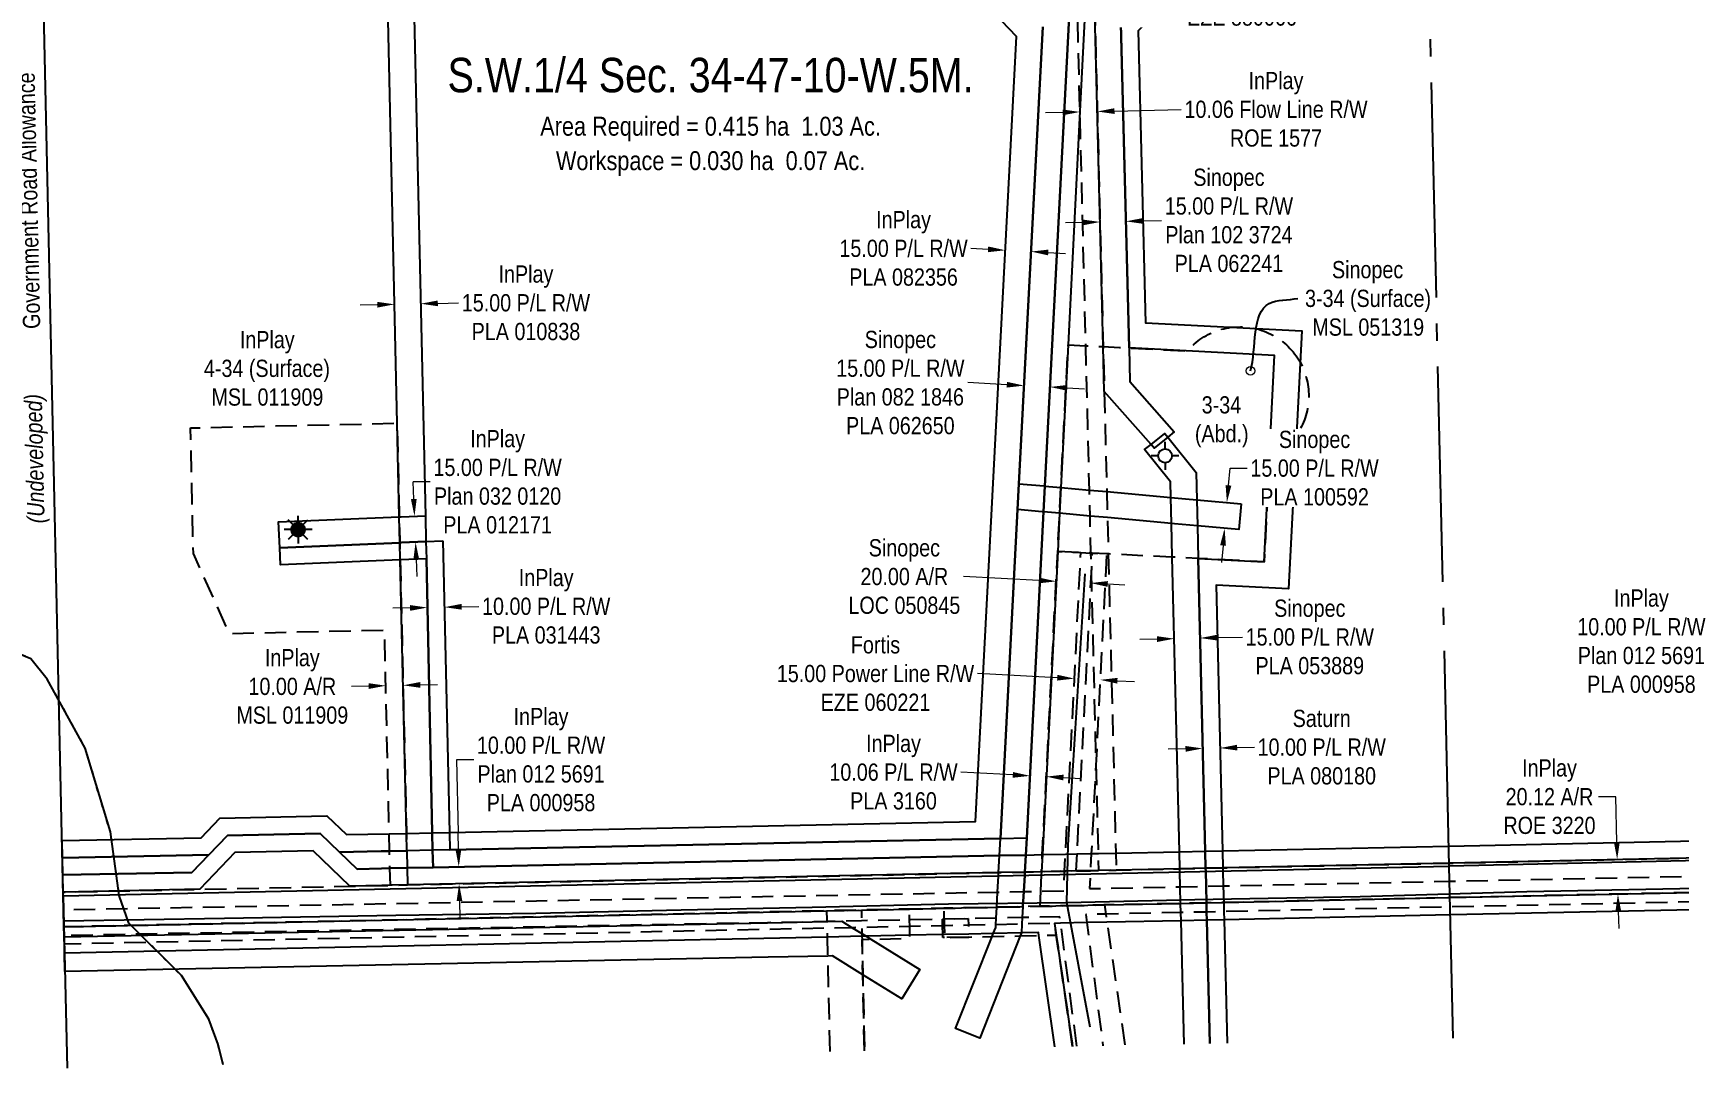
# Model space of a CAD drawing. Extents: x 605914 to 610440, y 5880595 to 5885290.
# Drawn here: x 607729 to 608685, y 5883464 to 5884065 of the extents above; entities that cross this region are included whole.
import ezdxf
from ezdxf.enums import TextEntityAlignment as Align

# ---------------------------------------------------------------- set-up
doc = ezdxf.new("R2010")
doc.units = 0
doc.header["$LTSCALE"] = 5
doc.header["$PDMODE"] = 34
doc.header["$PDSIZE"] = 0.03
for name, pattern in [('foc-ACCESSROAD', [3.75, 2.5, -1.25]), ('foc-FLOWLINE', [3.75, 2.5, -1.25]), ('foc-QUARTERLINE', [33, 25, -3, 2, -3]), ('foc-WHEELTRACKS', [2, 0.4, -1.6])]:
    doc.linetypes.add(name, pattern=pattern)
doc.layers.get('Defpoints').update_dxf_attribs({"color": 9})
for name, color, linetype in [('AS-POWER', 104, 'foc-POWER'), ('C-SYMBOL', 7, 'Continuous'), ('F-AR', 190, 'foc-ACCESSROAD'), ('F-EZE', 190, 'foc-FLOWLINE'), ('F-RW', 190, 'Continuous'), ('F-WS', 190, 'foc-ACCESSROAD'), ('F-WS-S', 8, 'Continuous'), ('L-AREAREQUIRED', 7, 'Continuous'), ('L-AREAWORK', 5, 'Continuous'), ('L-QSEC', 8, 'foc-QUARTERLINE'), ('L-ROAD-T', 7, 'Continuous'), ('L-SEC', 7, 'Continuous'), ('T-CREEK', 160, 'Continuous'), ('T-WATER-P3', 160, 'foc-WHEELTRACKS')]:
    doc.layers.add(name, color=color, linetype=linetype)
for name, color, linetype, lineweight in [('F-AR-T', 190, 'Continuous', 9), ('F-EZE-T', 190, 'Continuous', 9), ('F-FLOWLINE-T', 190, 'Continuous', 9), ('F-RW-T', 190, 'Continuous', 9), ('F-VCE-T', 190, 'Continuous', 9), ('F-WS-T', 190, 'Continuous', 9), ('T-TEXT', 48, 'Continuous', 18)]:
    doc.layers.add(name, color=color, linetype=linetype, lineweight=lineweight)
doc.styles.add('100L', font='ARIALN.TTF', dxfattribs={"height": 11})
doc.styles.add('175L', font='ARIALN.TTF', dxfattribs={"height": 20})
doc.styles.add('80CG', font='ARIALN.TTF', dxfattribs={"height": 10})
doc.styles.add('80L', font='ARIALN.TTF', dxfattribs={"height": 10})
doc.styles.add('80LS', font='ARIALNI.TTF', dxfattribs={"height": 10})
doc.styles.add('foc-LtypeFont', font='ARIALN.TTF', dxfattribs={"height": 7.35})
doc.linetypes.add('foc-POWER', pattern='A,6,-1,["P",foc-LtypeFont,S=0.2,R=0,X=-0.625,Y=-0.75],-1.24,4', length=12.24)
doc.linetypes.add('foc-TOPO-flowdirection-NOLINE', pattern='A,0,[">",foc-LtypeFont,S=0.3,R=0,X=0,Y=-0.945],-20,[">",foc-LtypeFont,S=0.3,R=0,X=0,Y=-0.945],0', length=20)
doc.dimstyles.new('Compass 5 000', dxfattribs={"dimscale": 5, "dimtxt": 9, "dimasz": 2, "dimexe": 0.2, "dimexo": 0.0625, "dimgap": 0.5, "dimtad": 0, "dimtih": 1, "dimtoh": 1, "dimzin": 0, "dimdsep": 46, "dimtxsty": '80CG', "dimcen": 0.1, "dimse1": 1, "dimse2": 1, "dimclrd": 256, "dimclrt": 256, "dimaunit": 1, "dimadec": 4, "dimazin": 0, "dimtfac": 0.06, "dimtofl": 0, "dimtmove": 0, "dimatfit": 1, "dimfxl": 0.2, "dimtolj": 1, "dimtzin": 0, "dimlwd": -1, "dimarcsym": 0})

# ---------------------------------------------------------------- blocks, each defined once
blk = doc.blocks.new('*D394')
at = {"layer": 'Defpoints', "color": 0, "transparency": 16777216}
for p in [(608335.02, 5883708.19), (608349.98, 5883707.43), (608334.11, 5883690.22)]:
    blk.add_point(p, dxfattribs=at)
at = {"layer": 'F-EZE-T', "transparency": 16777216}
for p, q in [((608324.12, 5883690.73), (608277.72, 5883693.08)), ((608359.05, 5883688.96), (608369.04, 5883688.45))]:
    blk.add_line(p, q, dxfattribs=at)
for points in [[(608324.21, 5883692.39), (608324.04, 5883689.06), (608334.11, 5883690.22)], [(608359.14, 5883690.62), (608358.97, 5883687.29), (608349.06, 5883689.46)]]:
    blk.add_solid(points, dxfattribs=at)
at = {"layer": 'F-EZE-T', "transparency": 16777216, "insert": (608218.58, 5883693.08), "char_height": 10, "attachment_point": 5, "style": '80CG'}
blk.add_mtext('\\A1;Fortis\\P15.00 Power Line R/W\\PEZE 060221', dxfattribs=at)
blk = doc.blocks.new('*D396')
at = {"layer": 'Defpoints', "color": 0, "transparency": 16777216}
for p in [(608453.63, 5884191.96), (608453.87, 5884181.97), (608517.14, 5884183.45)]:
    blk.add_point(p, dxfattribs=at)
at = {"layer": 'F-VCE-T', "transparency": 16777216}
for p, q in [((608516.67, 5884203.44), (608516.43, 5884213.44)), ((608517.37, 5884173.45), (608517.61, 5884163.46)), ((608519.31, 5884090.8), (608517.61, 5884163.46)), ((608509.31, 5884090.8), (608519.31, 5884090.8))]:
    blk.add_line(p, q, dxfattribs=at)
for points in [[(608518.34, 5884203.48), (608515, 5884203.4), (608516.9, 5884193.45)], [(608519.04, 5884173.49), (608515.71, 5884173.41), (608517.14, 5884183.45)]]:
    blk.add_solid(points, dxfattribs=at)
at = {"layer": 'F-VCE-T', "transparency": 16777216, "insert": (608431.38, 5884090.8), "char_height": 10, "attachment_point": 5, "style": '80CG', "bg_fill": 3, "box_fill_scale": 1.1, "bg_fill_color": 256, "bg_fill_true_color": 13158600, "bg_fill_transparency": 0}
blk.add_mtext('\\A1;Fortis\\P10.00 Vegetation Control R/W\\PEZE 880066', dxfattribs=at)
blk = doc.blocks.new('*D398')
at = {"layer": 'Defpoints', "color": 0, "transparency": 16777216}
for p in [(608323.49, 5883746.65), (608323.23, 5883741.43), (608343.2, 5883740.42)]:
    blk.add_point(p, dxfattribs=at)
at = {"layer": 'F-AR-T', "transparency": 16777216}
for p, q in [((608313.5, 5883747.16), (608269.67, 5883749.38)), ((608353.45, 5883745.14), (608363.43, 5883744.63))]:
    blk.add_line(p, q, dxfattribs=at)
for points in [[(608313.59, 5883748.83), (608313.42, 5883745.5), (608323.49, 5883746.65)], [(608353.53, 5883746.8), (608353.36, 5883743.47), (608343.46, 5883745.64)]]:
    blk.add_solid(points, dxfattribs=at)
at = {"layer": 'F-AR-T', "transparency": 16777216, "insert": (608235.34, 5883749.38), "char_height": 10, "attachment_point": 5, "style": '80CG'}
blk.add_mtext('\\A1;Sinopec\\P20.00 A/R\\PLOC 050845', dxfattribs=at)
blk = doc.blocks.new('*D399')
at = {"layer": 'Defpoints', "color": 0, "transparency": 16777216}
for p in [(607934.22, 5883686.16), (607934.23, 5883686.08), (607944.24, 5883686.38)]:
    blk.add_point(p, dxfattribs=at)
at = {"layer": 'F-AR-T', "transparency": 16777216}
for p, q in [((607924.23, 5883685.85), (607914.23, 5883685.62)), ((607954.24, 5883686.53), (607964.24, 5883686.76))]:
    blk.add_line(p, q, dxfattribs=at)
for points in [[(607924.19, 5883687.52), (607924.27, 5883684.18), (607934.23, 5883686.08)], [(607954.2, 5883688.2), (607954.28, 5883684.86), (607944.24, 5883686.3)]]:
    blk.add_solid(points, dxfattribs=at)
at = {"layer": 'F-AR-T', "transparency": 16777216, "insert": (607879.93, 5883685.62), "char_height": 10, "attachment_point": 5, "style": '80CG'}
blk.add_mtext('\\A1;InPlay\\P10.00 A/R\\PMSL 011909', dxfattribs=at)
blk = doc.blocks.new('*D402')
at = {"layer": 'Defpoints', "color": 0, "transparency": 16777216}
for p in [(608016.92, 5883581.76), (607976.59, 5883580.91), (608017.12, 5883571.9)]:
    blk.add_point(p, dxfattribs=at)
at = {"layer": 'F-RW-T', "transparency": 16777216}
for p, q in [((607985.29, 5883643.14), (607975.29, 5883643.14)), ((607975.29, 5883643.14), (607976.17, 5883600.91)), ((607976.38, 5883590.91), (607976.17, 5883600.91)), ((607977, 5883561.06), (607977.21, 5883551.06))]:
    blk.add_line(p, q, dxfattribs=at)
for points in [[(607978.04, 5883590.95), (607974.71, 5883590.88), (607976.59, 5883580.91)], [(607978.67, 5883561.09), (607975.34, 5883561.02), (607976.79, 5883571.06)]]:
    blk.add_solid(points, dxfattribs=at)
at = {"layer": 'F-RW-T', "transparency": 16777216, "insert": (608024.37, 5883643.14), "char_height": 10, "attachment_point": 5, "style": '80CG'}
blk.add_mtext('\\A1;InPlay\\P10.00 P/L R/W\\PPlan 012 5691\\PPLA 000958', dxfattribs=at)
blk = doc.blocks.new('*D403')
at = {"layer": 'Defpoints', "color": 0, "transparency": 16777216}
for p in [(607935.03, 5883783.76), (607950.88, 5883784.41), (607935.65, 5883768.78)]:
    blk.add_point(p, dxfattribs=at)
at = {"layer": 'F-RW-T', "transparency": 16777216}
for p, q in [((607950.47, 5883794.4), (607950.05, 5883804.4)), ((607960.05, 5883804.4), (607950.05, 5883804.4)), ((607951.91, 5883759.44), (607952.32, 5883749.45))]:
    blk.add_line(p, q, dxfattribs=at)
for points in [[(607952.13, 5883794.47), (607948.8, 5883794.34), (607950.88, 5883784.41)], [(607953.57, 5883759.51), (607950.24, 5883759.37), (607951.5, 5883769.43)]]:
    blk.add_solid(points, dxfattribs=at)
at = {"layer": 'F-RW-T', "transparency": 16777216, "insert": (607999.14, 5883804.4), "char_height": 10, "attachment_point": 5, "style": '80CG'}
blk.add_mtext('\\A1;InPlay\\P15.00 P/L R/W\\PPlan 032 0120\\PPLA 012171', dxfattribs=at)
blk = doc.blocks.new('*D404')
at = {"layer": 'Defpoints', "color": 0, "transparency": 16777216}
for p in [(607968.27, 5883731.66), (607959.65, 5883672.52), (607969.59, 5883672.74)]:
    blk.add_point(p, dxfattribs=at)
at = {"layer": 'F-RW-T', "transparency": 16777216}
for p, q in [((607948.33, 5883731.22), (607938.33, 5883730.99)), ((607978.26, 5883731.89), (607988.26, 5883732.11))]:
    blk.add_line(p, q, dxfattribs=at)
for points in [[(607948.29, 5883732.88), (607948.37, 5883729.55), (607958.33, 5883731.44)], [(607978.23, 5883733.55), (607978.3, 5883730.22), (607968.27, 5883731.66)]]:
    blk.add_solid(points, dxfattribs=at)
at = {"layer": 'F-RW-T', "transparency": 16777216, "insert": (608027.35, 5883732.11), "char_height": 10, "attachment_point": 5, "style": '80CG'}
blk.add_mtext('\\A1;InPlay\\P10.00 P/L R/W\\PPLA 031443', dxfattribs=at)
blk = doc.blocks.new('*D405')
at = {"layer": 'Defpoints', "color": 0, "transparency": 16777216}
for p in [(608392, 5883716.68), (608406.99, 5883717.04), (608407.06, 5883713.73)]:
    blk.add_point(p, dxfattribs=at)
at = {"layer": 'F-RW-T', "transparency": 16777216}
for p, q in [((608382.08, 5883713.13), (608372.08, 5883712.89)), ((608417.06, 5883713.97), (608431.68, 5883714.32))]:
    blk.add_line(p, q, dxfattribs=at)
for points in [[(608417.02, 5883715.64), (608417.1, 5883712.3), (608407.06, 5883713.73)], [(608382.04, 5883714.8), (608382.12, 5883711.46), (608392.08, 5883713.37)]]:
    blk.add_solid(points, dxfattribs=at)
at = {"layer": 'F-RW-T', "transparency": 16777216, "insert": (608470.77, 5883714.32), "char_height": 10, "attachment_point": 5, "style": '80CG'}
blk.add_mtext('\\A1;Sinopec\\P15.00 P/L R/W\\PPLA 053889', dxfattribs=at)
blk = doc.blocks.new('*D406')
at = {"layer": 'Defpoints', "color": 0, "transparency": 16777216}
for p in [(608363.96, 5883955.61), (608349.63, 5883928.88), (608364.62, 5883929.26)]:
    blk.add_point(p, dxfattribs=at)
at = {"layer": 'F-RW-T', "transparency": 16777216}
for p, q in [((608338.97, 5883954.98), (608328.97, 5883954.73)), ((608373.96, 5883955.85), (608384.74, 5883956.12))]:
    blk.add_line(p, q, dxfattribs=at)
for points in [[(608338.93, 5883956.65), (608339.01, 5883953.32), (608348.97, 5883955.23)], [(608373.92, 5883957.52), (608374, 5883954.19), (608363.96, 5883955.61)]]:
    blk.add_solid(points, dxfattribs=at)
at = {"layer": 'F-RW-T', "transparency": 16777216, "insert": (608423.82, 5883956.12), "char_height": 10, "attachment_point": 5, "style": '80CG'}
blk.add_mtext('\\A1;Sinopec\\P15.00 P/L R/W\\PPlan 102 3724\\PPLA 062241', dxfattribs=at)
blk = doc.blocks.new('*D408')
at = {"layer": 'Defpoints', "color": 0, "transparency": 16777216}
for p in [(608305.68, 5883876.3), (608320.78, 5883875.51), (608304.84, 5883860.26)]:
    blk.add_point(p, dxfattribs=at)
at = {"layer": 'F-RW-T', "transparency": 16777216}
for p, q in [((608294.85, 5883860.79), (608272.1, 5883861.98)), ((608329.93, 5883858.95), (608339.91, 5883858.43))]:
    blk.add_line(p, q, dxfattribs=at)
for points in [[(608294.94, 5883862.45), (608294.77, 5883859.12), (608304.84, 5883860.26)], [(608330.02, 5883860.62), (608329.84, 5883857.29), (608319.94, 5883859.47)]]:
    blk.add_solid(points, dxfattribs=at)
at = {"layer": 'F-RW-T', "transparency": 16777216, "insert": (608233.01, 5883861.98), "char_height": 10, "attachment_point": 5, "style": '80CG'}
blk.add_mtext('\\A1;Sinopec\\P15.00 P/L R/W\\PPlan 082 1846\\PPLA 062650', dxfattribs=at)
blk = doc.blocks.new('*D409')
at = {"layer": 'Defpoints', "color": 0, "transparency": 16777216}
for p in [(608408.51, 5883653.34), (608418.52, 5883653.58), (608418.6, 5883649.89)]:
    blk.add_point(p, dxfattribs=at)
at = {"layer": 'F-RW-T', "transparency": 16777216}
for p, q in [((608398.6, 5883649.41), (608388.61, 5883649.17)), ((608428.6, 5883650.13), (608438.6, 5883650.37))]:
    blk.add_line(p, q, dxfattribs=at)
for points in [[(608398.56, 5883651.08), (608398.64, 5883647.74), (608408.6, 5883649.65)], [(608428.56, 5883651.79), (608428.64, 5883648.46), (608418.6, 5883649.89)]]:
    blk.add_solid(points, dxfattribs=at)
at = {"layer": 'F-RW-T', "transparency": 16777216, "insert": (608477.69, 5883650.37), "char_height": 10, "attachment_point": 5, "style": '80CG'}
blk.add_mtext('\\A1;Saturn\\P10.00 P/L R/W\\PPLA 080180', dxfattribs=at)
blk = doc.blocks.new('*D411')
at = {"layer": 'Defpoints', "color": 0, "transparency": 16777216}
for p in [(608293.92, 5883938.84), (608293.43, 5883929.51), (608308.42, 5883928.73)]:
    blk.add_point(p, dxfattribs=at)
at = {"layer": 'F-RW-T', "transparency": 16777216}
for p, q in [((608283.93, 5883939.36), (608273.95, 5883939.88)), ((608318.89, 5883937.53), (608328.88, 5883937.01))]:
    blk.add_line(p, q, dxfattribs=at)
for points in [[(608284.02, 5883941.02), (608283.85, 5883937.7), (608293.92, 5883938.84)], [(608318.98, 5883939.2), (608318.81, 5883935.87), (608308.91, 5883938.05)]]:
    blk.add_solid(points, dxfattribs=at)
at = {"layer": 'F-RW-T', "transparency": 16777216, "insert": (608234.86, 5883939.88), "char_height": 10, "attachment_point": 5, "style": '80CG'}
blk.add_mtext('\\A1;InPlay\\P15.00 P/L R/W\\PPLA 082356', dxfattribs=at)
blk = doc.blocks.new('*D412')
at = {"layer": 'Defpoints', "color": 0, "transparency": 16777216}
for p in [(608370.84, 5883797.09), (608422.64, 5883792.4), (608369.49, 5883782.16)]:
    blk.add_point(p, dxfattribs=at)
at = {"layer": 'F-RW-T', "transparency": 16777216}
for p, q in [((608423.54, 5883802.36), (608424.45, 5883812.32)), ((608424.45, 5883812.32), (608434.45, 5883812.32)), ((608420.39, 5883767.51), (608419.49, 5883757.55))]:
    blk.add_line(p, q, dxfattribs=at)
for points in [[(608421.88, 5883802.51), (608425.2, 5883802.21), (608422.64, 5883792.4)], [(608418.73, 5883767.66), (608422.05, 5883767.36), (608421.29, 5883777.47)]]:
    blk.add_solid(points, dxfattribs=at)
at = {"layer": 'F-RW-T', "transparency": 16777216, "insert": (608473.53, 5883812.32), "char_height": 10, "attachment_point": 5, "style": '80CG', "bg_fill": 3, "box_fill_scale": 1.1, "bg_fill_color": 256, "bg_fill_true_color": 13158600, "bg_fill_transparency": 0}
blk.add_mtext('\\A1;Sinopec\\P15.00 P/L R/W\\PPLA 100592', dxfattribs=at)
blk = doc.blocks.new('*D413')
at = {"layer": 'Defpoints', "color": 0, "transparency": 16777216}
for p in [(608308.74, 5883642.38), (608318.19, 5883641.89), (608308.29, 5883633.77)]:
    blk.add_point(p, dxfattribs=at)
at = {"layer": 'F-RW-T', "transparency": 16777216}
for p, q in [((608298.31, 5883634.29), (608268.12, 5883635.85)), ((608327.73, 5883632.77), (608337.72, 5883632.25))]:
    blk.add_line(p, q, dxfattribs=at)
for points in [[(608298.39, 5883635.96), (608298.22, 5883632.63), (608308.29, 5883633.77)], [(608327.81, 5883634.44), (608327.64, 5883631.11), (608317.74, 5883633.29)]]:
    blk.add_solid(points, dxfattribs=at)
at = {"layer": 'F-RW-T', "transparency": 16777216, "insert": (608229.03, 5883635.85), "char_height": 10, "attachment_point": 5, "style": '80CG'}
blk.add_mtext('\\A1;InPlay\\P10.06 P/L R/W\\PPLA 3160', dxfattribs=at)
blk = doc.blocks.new('*D415')
at = {"layer": 'Defpoints', "color": 0, "transparency": 16777216}
for p in [(608346.6, 5884049.98), (608336.54, 5884049.73), (608347.37, 5884019.36)]:
    blk.add_point(p, dxfattribs=at)
at = {"layer": 'F-FLOWLINE-T', "transparency": 16777216}
for p, q in [((608327.31, 5884018.86), (608317.31, 5884018.61)), ((608357.36, 5884019.61), (608396.15, 5884020.58))]:
    blk.add_line(p, q, dxfattribs=at)
for points in [[(608357.32, 5884021.28), (608357.4, 5884017.94), (608347.37, 5884019.36)], [(608327.27, 5884020.53), (608327.35, 5884017.19), (608337.3, 5884019.11)]]:
    blk.add_solid(points, dxfattribs=at)
at = {"layer": 'F-FLOWLINE-T', "transparency": 16777216, "insert": (608451.15, 5884020.58), "char_height": 10, "attachment_point": 5, "style": '80CG'}
blk.add_mtext('\\A1;InPlay\\P10.06 Flow Line R/W\\PROE 1577', dxfattribs=at)
blk = doc.blocks.new('*D419')
at = {"layer": 'Defpoints', "color": 0, "transparency": 16777216}
for p in [(607939.17, 5883910.94), (607954.36, 5883911.29), (607954.44, 5883907.78)]:
    blk.add_point(p, dxfattribs=at)
at = {"layer": 'F-RW-T', "transparency": 16777216}
for p, q in [((607929.25, 5883907.2), (607919.26, 5883906.97)), ((607964.44, 5883908), (607976.51, 5883908.28))]:
    blk.add_line(p, q, dxfattribs=at)
for points in [[(607929.22, 5883908.87), (607929.29, 5883905.54), (607939.25, 5883907.43)], [(607964.4, 5883909.67), (607964.48, 5883906.34), (607954.44, 5883907.78)]]:
    blk.add_solid(points, dxfattribs=at)
at = {"layer": 'F-RW-T', "transparency": 16777216, "insert": (608015.6, 5883908.28), "char_height": 10, "attachment_point": 5, "style": '80CG', "bg_fill": 3, "box_fill_scale": 1.1, "bg_fill_color": 256, "bg_fill_true_color": 13158600, "bg_fill_transparency": 0}
blk.add_mtext('\\A1;InPlay\\P15.00 P/L R/W\\PPLA 010838', dxfattribs=at)
blk = doc.blocks.new('GAS')
h = blk.add_hatch(color=255)
h.dxf.hatch_style = 1
edge = h.paths.add_edge_path()
edge.add_arc((0, 0), 0.9, 0, 360)
for p, q in [((-0.81, 0), (-1.62, 0)), ((-0.57, 0.57), (-1.14, 1.14)), ((0, 0.81), (0, 1.62)), ((0.57, 0.57), (1.14, 1.14)), ((1.62, 0), (0.81, 0)), ((-0.57, -0.57), (-1.14, -1.14)), ((0, -0.81), (0, -1.62)), ((1.14, -1.14), (0.57, -0.57))]:
    blk.add_line(p, q)
blk.add_circle((0, 0), 0.8)
blk = doc.blocks.new('GABD')
for p, q in [((-0.81, 0), (-1.62, 0)), ((0, 0.81), (0, 1.62)), ((1.62, 0), (0.81, 0)), ((0, -0.81), (0, -1.62))]:
    blk.add_line(p, q)
blk.add_circle((0, 0), 0.8)
blk = doc.blocks.new('*D423')
at = {"layer": 'Defpoints', "color": 0, "transparency": 16777216}
for p in [(608747.22, 5883712.89), (608747.43, 5883703.59), (608757.42, 5883703.81)]:
    blk.add_point(p, dxfattribs=at)
at = {"layer": 'F-RW-T', "transparency": 16777216}
for p, q in [((608737.22, 5883712.67), (608702.42, 5883711.89)), ((608767.21, 5883713.33), (608777.21, 5883713.55))]:
    blk.add_line(p, q, dxfattribs=at)
for points in [[(608737.18, 5883714.33), (608737.26, 5883711), (608747.22, 5883712.89)], [(608767.17, 5883715), (608767.25, 5883711.66), (608757.21, 5883713.11)]]:
    blk.add_solid(points, dxfattribs=at)
at = {"layer": 'F-RW-T', "transparency": 16777216, "insert": (608663.33, 5883711.89), "char_height": 10, "attachment_point": 5, "style": '80CG'}
blk.add_mtext('\\A1;InPlay\\P10.00 P/L R/W\\PPlan 012 5691\\PPLA 000958', dxfattribs=at)
blk = doc.blocks.new('*D431')
at = {"layer": 'Defpoints', "color": 0, "transparency": 16777216}
for p in [(608609.79, 5883584.32), (608649.27, 5883585.16), (608610.22, 5883564.27)]:
    blk.add_point(p, dxfattribs=at)
at = {"layer": 'F-AR-T', "transparency": 16777216}
for p, q in [((608648.48, 5883621.61), (608638.48, 5883621.61)), ((608649.05, 5883595.16), (608648.48, 5883621.61)), ((608649.91, 5883555.12), (608650.13, 5883545.12))]:
    blk.add_line(p, q, dxfattribs=at)
for points in [[(608650.72, 5883595.2), (608647.38, 5883595.13), (608649.27, 5883585.16)], [(608651.58, 5883555.15), (608648.25, 5883555.08), (608649.7, 5883565.12)]]:
    blk.add_solid(points, dxfattribs=at)
at = {"layer": 'F-AR-T', "transparency": 16777216, "insert": (608609.96, 5883621.61), "char_height": 10, "attachment_point": 5, "style": '80CG'}
blk.add_mtext('\\A1;InPlay\\P20.12 A/R\\PROE 3220', dxfattribs=at)

msp = doc.modelspace()

# ---------------------------------------------------------------- linework, layer by layer
at = {"layer": 'AS-POWER', "flags": 128}
for points in [[(608343.273, 5883487.882), (608329.606, 5883560.276), (608330.457, 5883593.742), (608334.736, 5883661.254), (608340.282, 5883751.056)], [(607747.244, 5883549.557), (607840.568, 5883551.198), (607939.966, 5883552.901), (608021.322, 5883554.034), (608105.668, 5883556.021), (608181.778, 5883557.44), (608260.88, 5883559.424), (608329.606, 5883560.276), (608404.074, 5883561.991), (608500.064, 5883563.694), (608596.774, 5883566.537), (608695.604, 5883568.523), (608789.322, 5883570.51), (608890.734, 5883574.883), (608987.753, 5883576.856), (609083.355, 5883578.653), (609181.028, 5883579.197)]]:
    msp.add_lwpolyline(points, dxfattribs=at)
at = {"layer": 'F-AR', "flags": 128}
for points in [[(609205.06, 5883603.083), (609200.059, 5883595.367), (609187.827, 5883576.509), (609171.778, 5883576.167), (609164.407, 5883576.01), (608847.314, 5883569.27), (608842.653, 5883569.17), (608834.071, 5883568.983), (608552.151, 5883563.044), (608420.755, 5883560.275), (608410.751, 5883560.064), (608395.762, 5883559.749), (608351.489, 5883558.818), (608351.089, 5883558.809), (608313.947, 5883558.027), (608304.16, 5883557.821), (608289.006, 5883557.502), (608258.23, 5883556.854), (608238.232, 5883556.432), (608210.37, 5883555.846), (608190.382, 5883555.425), (607747.322, 5883546.118), (607747.1, 5883556.03), (607746.92, 5883564.059), (607746.872, 5883566.243), (607826.168, 5883567.902), (607913.398, 5883569.73), (607931.883, 5883570.114), (607936.852, 5883570.218), (607946.855, 5883570.434), (608290.057, 5883577.594), (608305.326, 5883577.915), (608314.96, 5883578.114), (608328.405, 5883578.396), (608334.966, 5883578.532), (608343.4, 5883578.711), (608348.296, 5883578.813), (608358.36, 5883579.023), (608395.281, 5883579.794), (608410.27, 5883580.108), (608420.274, 5883580.318), (608551.697, 5883583.067), (608744.233, 5883587.205), (608759.999, 5883587.542), (608766.966, 5883587.69), (608779.987, 5883587.968), (608781.958, 5883588.01), (609176.739, 5883596.411), (609186.862, 5883612.02), (609227.976, 5883733.12), (609234.405, 5883752.056), (609272.98, 5883865.681), (609346.024, 5884056.065), (609347.003, 5884013.501), (609347.337, 5883999.036), (609292.731, 5883859.076), (609276.507, 5883811.701), (609270.03, 5883792.786), (609253.807, 5883745.416), (609247.327, 5883726.496), (609205.06, 5883603.083)], [(608335.444, 5883588.444), (608334.966, 5883578.534), (608328.405, 5883578.397), (608314.95, 5883578.115), (608315.448, 5883588.016), (608324.372, 5883764.056), (608337.819, 5883763.374), (608343.697, 5883763.077), (608344.348, 5883763.044), (608343.911, 5883754.46), (608335.444, 5883588.444)]]:
    msp.add_lwpolyline(points, close=True, dxfattribs=at)
msp.add_lwpolyline([(608192.188, 5883473.672), (608190.963, 5883529.135), (608190.719, 5883540.183), (608190.605, 5883545.313), (608190.52, 5883549.168), (608190.498, 5883550.163), (608190.382, 5883555.425), (608210.37, 5883555.846), (608210.486, 5883550.575), (608210.506, 5883549.657), (608210.593, 5883545.731), (608210.672, 5883542.15), (608210.707, 5883540.603), (608210.747, 5883538.768), (608211.199, 5883518.299), (608212.175, 5883474.103)], dxfattribs=at)
at = {"layer": 'F-EZE', "flags": 128}
msp.add_lwpolyline([(608335.523, 5883476.762), (608326.069, 5883548.214), (608325.573, 5883551.966), (608303.794, 5883551.517), (608288.677, 5883551.205), (608272.483, 5883550.872), (608258.372, 5883550.554), (608257.479, 5883550.533), (608238.373, 5883550.177), (608210.506, 5883549.657), (608199.087, 5883549.372), (608190.52, 5883549.168), (608155.861, 5883548.529), (607747.435, 5883541.04), (607747.322, 5883546.118), (607747.1, 5883556.03), (608289.466, 5883566.284), (608304.668, 5883566.572), (608314.389, 5883566.757), (608327.862, 5883567.011), (608328.347, 5883576.578), (608328.405, 5883578.396), (608328.942, 5883588.308), (608337.819, 5883763.375), (608343.697, 5883763.077), (608344.348, 5883763.044), (608352.794, 5883762.616), (608346.691, 5883643.134), (608343.907, 5883588.628), (608343.4, 5883578.711), (608343.308, 5883576.901), (608342.869, 5883568.302), (608395.53, 5883569.386), (608410.52, 5883569.695), (608420.524, 5883569.901), (608551.934, 5883572.608), (608767.108, 5883577.04), (608766.988, 5883586.032), (608781.98, 5883586.354), (608782.099, 5883577.35), (608847.12, 5883578.689), (608847.314, 5883569.27), (608842.653, 5883569.17), (608834.071, 5883568.983), (608834.186, 5883563.426), (608552.274, 5883557.618), (608420.883, 5883554.911), (608410.88, 5883554.705), (608395.89, 5883554.396), (608352.265, 5883553.498), (608340.633, 5883553.259), (608341.254, 5883548.535), (608350.659, 5883477.088)], dxfattribs=at)
msp.add_lwpolyline([(608258.614, 5883539.85), (608257.72, 5883539.83), (608257.68, 5883541.594), (608257.565, 5883546.715), (608257.479, 5883550.533), (608258.372, 5883550.554), (608272.483, 5883550.872), (608272.569, 5883547.029), (608272.685, 5883541.91), (608272.725, 5883540.17), (608258.614, 5883539.85)], close=True, dxfattribs=at)
at = {"layer": 'F-RW'}
for points in [[(608412.71, 5883478.425), (608410.993, 5883550.002), (608410.88, 5883554.705), (608410.773, 5883559.163), (608410.751, 5883560.064), (608410.52, 5883569.695), (608410.312, 5883578.348), (608410.27, 5883580.108), (608410.033, 5883590.019), (608405.956, 5883759.924), (608444.232, 5883757.987), (608450.314, 5883877.824), (608365.795, 5883882.135), (608361.097, 5884070.282), (608411.793, 5884119.889), (608409.311, 5884237.676), (608385.165, 5884330.057), (608381.826, 5884562.603), (608528.693, 5884596.406), (608606.6, 5884613.87), (608628.749, 5884593.325)], [(608629.064, 5884579.438), (608603.717, 5884602.948), (608528.93, 5884585.964), (608391.941, 5884554.434), (608395.143, 5884331.412), (608419.28, 5884239.064), (608419.864, 5884211.334), (608421.878, 5884115.772), (608371.199, 5884066.181), (608375.431, 5883896.671), (608466.063, 5883892.048), (608458.461, 5883742.239), (608416.339, 5883744.372), (608420.036, 5883590.23), (608420.274, 5883580.318), (608420.315, 5883578.564), (608420.524, 5883569.901), (608420.755, 5883560.275), (608420.883, 5883554.911), (608420.996, 5883550.213), (608422.713, 5883478.641)], [(607949.109, 5884142.144), (607957.242, 5883784.676), (607957.558, 5883769.691), (607957.774, 5883759.686), (607961.206, 5883600.605), (607961.421, 5883590.601), (607961.637, 5883580.6), (607946.633, 5883580.285), (607936.629, 5883580.076), (607931.659, 5883579.973), (607917.684, 5883579.68), (607907.384, 5883589.533), (607931.432, 5883589.992), (607936.402, 5883590.088), (607946.407, 5883590.279), (607946.187, 5883600.281), (607942.6, 5883759.053), (607942.374, 5883769.057), (607942.035, 5883784.048), (607940.808, 5883838.423), (607933.96, 5884141.829)], [(608342.667, 5884125.68), (608337.294, 5884019.483), (608330.437, 5883883.939), (608326.248, 5883801.13), (608325.49, 5883786.145), (608324.372, 5883764.056), (608315.458, 5883588.014), (608314.96, 5883578.114), (608314.872, 5883576.287), (608314.389, 5883566.757), (608313.947, 5883558.027), (608351.089, 5883558.809), (608351.489, 5883558.818), (608395.762, 5883559.749), (608410.751, 5883560.064), (608420.755, 5883560.275), (608552.151, 5883563.044), (608834.071, 5883568.983)], [(608315.735, 5884068.605), (608301.864, 5883803.338), (608301.08, 5883788.355), (608301.08, 5883788.355), (608291.098, 5883597.48), (607971.43, 5883590.811), (607961.421, 5883590.601), (607946.407, 5883590.279), (607936.402, 5883590.088), (607931.432, 5883589.992), (607907.384, 5883589.533), (607896.052, 5883600.373), (607842.282, 5883599.215), (607831.412, 5883587.859), (607746.424, 5883586.21), (607746.2, 5883596.213), (607827.06, 5883597.782), (607837.922, 5883609.128), (607899.976, 5883610.465), (607911.318, 5883599.615), (607936.175, 5883600.09), (607946.187, 5883600.281), (607961.206, 5883600.605), (607971.21, 5883600.819), (608276.577, 5883607.184), (608300.41, 5884062.925), (608266.105, 5884098.858)], [(608322.805, 5883476.488), (608313.387, 5883541.089), (608313.144, 5883542.76), (608303.273, 5883542.546), (608286.995, 5883542.21), (608272.686, 5883541.908), (608258.574, 5883541.611), (608257.68, 5883541.592), (608238.576, 5883541.19), (608213.094, 5883540.652), (608210.707, 5883540.603), (608190.719, 5883540.181), (607747.663, 5883530.873), (607747.547, 5883536.055), (607747.453, 5883540.243), (607747.435, 5883541.04), (607747.322, 5883546.118), (608190.382, 5883555.425), (608210.37, 5883555.846), (608238.232, 5883556.432), (608258.23, 5883556.854), (608289.006, 5883557.502), (608304.16, 5883557.821), (608304.668, 5883566.572), (608305.22, 5883576.078), (608305.326, 5883577.915), (608305.899, 5883587.794), (608306.434, 5883597.799), (608316.207, 5883786.985), (608316.982, 5883801.969), (608331.046, 5884074.262)], [(608331.046, 5884074.262), (608316.982, 5883801.969), (608316.207, 5883786.985), (608306.434, 5883597.799), (608305.899, 5883587.794), (608305.326, 5883577.915), (608305.22, 5883576.078), (608304.668, 5883566.572), (608304.16, 5883557.821), (608303.794, 5883551.517), (608303.571, 5883547.676), (608303.273, 5883542.546), (608302.603, 5883540.845), (608279.092, 5883481.536), (608265.128, 5883487.008), (608286.308, 5883540.477), (608286.995, 5883542.21), (608288.391, 5883545.733), (608288.476, 5883547.361), (608288.677, 5883551.205), (608289.006, 5883557.502), (608289.466, 5883566.284), (608289.961, 5883575.749), (608290.057, 5883577.594), (608290.575, 5883587.479), (608291.098, 5883597.48), (608301.08, 5883788.355), (608301.864, 5883803.338), (608315.735, 5884068.605)], [(608361.092, 5884070.517), (608365.795, 5883882.136), (608366.28, 5883862.695), (608392.048, 5883833.427), (608388.252, 5883830.362), (608380.381, 5883824.009), (608378.56, 5883826.073), (608351.424, 5883856.852), (608350.773, 5883882.902), (608345.942, 5884076.43)], [(608397.72, 5883478.102), (608396.003, 5883549.687), (608395.89, 5883554.396), (608395.762, 5883559.749), (608395.53, 5883569.386), (608395.323, 5883578.024), (608395.281, 5883579.794), (608395.043, 5883589.703), (608390.941, 5883760.685), (608390.471, 5883780.264), (608390.109, 5883795.348), (608389.891, 5883804.46), (608374.856, 5883823.085), (608378.56, 5883826.073), (608386.524, 5883832.503), (608388.252, 5883830.362), (608404.757, 5883809.913), (608405.139, 5883793.988), (608405.501, 5883778.902), (608405.956, 5883759.924), (608410.033, 5883590.019), (608410.27, 5883580.108), (608410.312, 5883578.348), (608410.52, 5883569.695), (608410.751, 5883560.064), (608410.773, 5883559.163), (608410.88, 5883554.705), (608410.993, 5883550.002), (608412.71, 5883478.425)], [(608744.233, 5883587.205), (608551.697, 5883583.067), (608420.274, 5883580.318), (608410.27, 5883580.108), (608395.281, 5883579.794), (608358.36, 5883579.023), (608348.296, 5883578.813), (608343.4, 5883578.711), (608334.966, 5883578.532), (608328.405, 5883578.396), (608314.961, 5883578.114), (608305.326, 5883577.915), (608290.057, 5883577.594), (607946.855, 5883570.434), (607936.852, 5883570.218), (607931.883, 5883570.114), (607913.398, 5883569.73), (607892.104, 5883590.281), (607846.643, 5883589.3), (607826.168, 5883567.902), (607746.872, 5883566.243), (607746.648, 5883576.207), (607821.651, 5883577.662), (607831.412, 5883587.859), (607842.282, 5883599.215), (607896.052, 5883600.373), (607907.384, 5883589.533), (607917.684, 5883579.68), (607931.659, 5883579.973), (607936.629, 5883580.076), (607946.633, 5883580.285), (607961.637, 5883580.6), (608290.575, 5883587.479), (608305.899, 5883587.794), (608315.462, 5883588.014), (608328.942, 5883588.308), (608335.417, 5883588.449), (608343.907, 5883588.628), (608348.049, 5883588.715), (608358.113, 5883588.927), (608395.043, 5883589.703), (608410.033, 5883590.019), (608420.036, 5883590.23), (608551.472, 5883592.996), (608739.891, 5883597.062)], [(609000.021, 5883491.083), (608962.943, 5883510.194), (608840.833, 5883559.084), (608834.28, 5883558.944), (608552.38, 5883552.981), (608420.996, 5883550.213), (608410.993, 5883550.002), (608396.003, 5883549.686), (608352.953, 5883548.78), (608341.254, 5883548.535), (608326.069, 5883548.214), (608322.531, 5883548.14), (608323.526, 5883541.319), (608332.946, 5883476.706)]]:
    msp.add_lwpolyline(points, dxfattribs=at)
for points in [[(608430.898, 5883791.655), (608429.546, 5883776.725), (608405.501, 5883778.902), (608392.221, 5883780.105), (608390.471, 5883780.264), (608353.252, 5883783.632), (608343.16, 5883784.545), (608325.49, 5883786.145), (608316.207, 5883786.985), (608315.282, 5883787.069), (608301.08, 5883788.355), (608301.864, 5883803.338), (608316.561, 5883802.007), (608316.982, 5883801.969), (608326.248, 5883801.13), (608342.784, 5883799.633), (608352.875, 5883798.72), (608390.109, 5883795.348), (608398.55, 5883794.584), (608405.139, 5883793.988), (608430.898, 5883791.655)], [(607942.374, 5883769.057), (607872.599, 5883766.143), (607871.898, 5883781.155), (607942.035, 5883784.048), (607943.083, 5883784.091), (607957.242, 5883784.676), (607957.558, 5883769.691), (607943.423, 5883769.101), (607942.374, 5883769.057)], [(607967.401, 5883770.103), (607971.21, 5883600.819), (607971.43, 5883590.811), (608291.098, 5883597.48), (608306.434, 5883597.799), (608305.899, 5883587.794), (608290.575, 5883587.479), (607961.637, 5883580.6), (607961.421, 5883590.601), (607961.206, 5883600.605), (607957.774, 5883759.686), (607942.6, 5883759.053), (607873.067, 5883756.148), (607872.599, 5883766.143), (607942.374, 5883769.057), (607943.423, 5883769.101), (607957.558, 5883769.691), (607967.401, 5883770.103)], [(607831.412, 5883587.859), (607821.651, 5883577.662), (607746.648, 5883576.207), (607746.424, 5883586.21), (607831.412, 5883587.859)], [(608155.861, 5883548.529), (608190.52, 5883549.168), (608199.087, 5883549.372), (608205.068, 5883545.615), (608210.672, 5883542.15), (608213.093, 5883540.653), (608215.953, 5883538.886), (608244.355, 5883521.326), (608233.833, 5883504.306), (608211.199, 5883518.299), (608193.588, 5883529.187), (608190.963, 5883529.135), (608156.265, 5883528.438), (607747.901, 5883520.237), (607747.663, 5883530.873), (607747.547, 5883536.055), (607747.453, 5883540.243), (608155.861, 5883548.529)]]:
    msp.add_lwpolyline(points, close=True, dxfattribs=at)
at = {"layer": 'F-WS', "flags": 128}
for points in [[(608395.512, 5884180.811), (608938.325, 5884192.591), (609111.775, 5884196.344), (609342.68, 5884201.351), (609343.078, 5884184.051), (609112.172, 5884178.667), (609092.187, 5884178.131), (608538.485, 5884165.096), (608413.138, 5884162.143), (608408.68, 5884162.038), (608403.136, 5884161.907), (608395.914, 5884161.731), (608396.666, 5884126.065), (608344.71, 5884125.751), (608345.942, 5884076.43), (608350.773, 5883882.902), (608351.424, 5883856.852), (608352.875, 5883798.72), (608353.252, 5883783.632), (608353.778, 5883762.567), (608358.113, 5883588.927), (608358.36, 5883579.023), (608348.296, 5883578.813), (608348.049, 5883588.715), (608346.691, 5883643.134), (608343.911, 5883754.46), (608343.697, 5883763.077), (608343.16, 5883784.545), (608342.784, 5883799.633), (608340.692, 5883883.416), (608337.294, 5884019.483), (608334.648, 5884125.499), (608332.577, 5884125.452), (608314.964, 5884124.946), (608293.035, 5884124.562), (608283.239, 5884124.341), (608282.62, 5884149.091), (608282.37, 5884159.094), (608267.372, 5884158.78), (607948.881, 5884152.146), (607933.735, 5884151.831), (607733.856, 5884147.679), (607733.405, 5884167.804), (607913.286, 5884171.541), (607933.28, 5884171.958), (607948.423, 5884172.271), (608266.868, 5884178.905), (608281.867, 5884179.218), (608280.999, 5884213.901), (608280.499, 5884233.906), (608363.437, 5884236.509), (608391.795, 5884237.399), (608393.845, 5884237.555), (608394.358, 5884235.594), (608394.564, 5884225.783), (608395.512, 5884180.811)], [(608459.239, 5883881.887), (608460.181, 5883880.855), (608461.086, 5883879.791), (608461.954, 5883878.696), (608462.783, 5883877.571), (608463.572, 5883876.419), (608464.321, 5883875.239), (608465.088, 5883874.023), (608465.692, 5883872.805), (608466.313, 5883871.553), (608466.889, 5883870.281), (608467.422, 5883868.989), (608467.908, 5883867.68), (608468.349, 5883866.354), (608468.743, 5883865.013), (608469.09, 5883863.66), (608469.39, 5883862.295), (608469.641, 5883860.921), (608469.845, 5883859.539), (608470, 5883858.151), (608470.107, 5883856.758), (608470.165, 5883855.362), (608470.174, 5883853.965), (608470.134, 5883852.569), (608470.045, 5883851.174), (608469.909, 5883849.784), (608469.723, 5883848.399), (608469.489, 5883847.022), (608469.207, 5883845.653), (608468.878, 5883844.296), (608468.502, 5883842.951), (608468.078, 5883841.619), (608467.608, 5883840.303), (608467.093, 5883839.004), (608466.533, 5883837.725), (608465.928, 5883836.465), (608465.28, 5883835.228), (608464.589, 5883834.014), (608463.856, 5883832.824), (608463.041, 5883831.669), (608462.268, 5883830.526), (608461.414, 5883829.42), (608460.523, 5883828.345), (608459.594, 5883827.3), (608458.63, 5883826.29), (608457.631, 5883825.313), (608456.598, 5883824.372), (608455.534, 5883823.468), (608454.438, 5883822.601), (608453.312, 5883821.774), (608452.159, 5883820.985), (608450.978, 5883820.238), (608449.772, 5883819.532), (608447.291, 5883818.249), (608444.232, 5883757.987), (608405.956, 5883759.925), (608390.941, 5883760.685), (608353.778, 5883762.567), (608352.794, 5883762.617), (608344.348, 5883763.044), (608343.697, 5883763.077), (608337.819, 5883763.374), (608324.372, 5883764.056), (608325.489, 5883786.145), (608326.247, 5883801.13), (608330.437, 5883883.939), (608340.692, 5883883.416), (608350.773, 5883882.901), (608360.24, 5883882.419), (608365.795, 5883882.135), (608399.778, 5883880.402), (608400.704, 5883881.447), (608401.667, 5883882.461), (608402.664, 5883883.439), (608403.694, 5883884.382), (608404.758, 5883885.288), (608405.852, 5883886.157), (608406.976, 5883886.987), (608408.127, 5883887.778), (608409.306, 5883888.527), (608410.511, 5883889.235), (608411.739, 5883889.9), (608412.99, 5883890.523), (608414.262, 5883891.101), (608415.553, 5883891.634), (608416.862, 5883892.122), (608418.188, 5883892.564), (608419.528, 5883892.96), (608420.88, 5883893.308), (608422.245, 5883893.609), (608423.619, 5883893.862), (608425.001, 5883894.105), (608426.389, 5883894.147), (608427.781, 5883894.206), (608429.177, 5883894.267), (608430.575, 5883894.401), (608431.971, 5883894.363), (608433.366, 5883894.276), (608434.756, 5883894.011), (608436.14, 5883893.818), (608437.518, 5883893.614), (608438.887, 5883893.438), (608440.246, 5883893.24), (608441.591, 5883892.74), (608442.923, 5883892.318), (608444.239, 5883891.849), (608445.538, 5883891.336), (608446.819, 5883890.777), (608448.078, 5883890.173), (608449.317, 5883889.526), (608450.531, 5883888.837), (608451.722, 5883888.105), (608452.885, 5883887.332), (608454.022, 5883886.518), (608455.128, 5883885.666), (608456.205, 5883884.775), (608457.25, 5883883.849), (608458.262, 5883882.885), (608459.239, 5883881.887)], [(607946.633, 5883580.285), (607946.855, 5883570.434), (607936.852, 5883570.218), (607936.629, 5883580.076), (607936.402, 5883590.088), (607936.175, 5883600.09), (607933.498, 5883718.191), (607843.513, 5883716.188), (607822.456, 5883762.872), (607820.821, 5883835.725), (607940.808, 5883838.423), (607942.035, 5883784.048), (607942.374, 5883769.057), (607942.6, 5883759.053), (607946.187, 5883600.281), (607946.407, 5883590.279), (607946.633, 5883580.285)]]:
    msp.add_lwpolyline(points, close=True, dxfattribs=at)
for points in [[(608332.946, 5883476.706), (608323.526, 5883541.319), (608322.531, 5883548.139), (608303.571, 5883547.676), (608288.476, 5883547.361), (608272.569, 5883547.029), (608258.459, 5883546.734), (608257.565, 5883546.715), (608238.46, 5883546.315), (608210.593, 5883545.731), (608205.068, 5883545.615), (608190.605, 5883545.313), (607747.547, 5883536.055), (607747.453, 5883540.243), (607747.435, 5883541.04), (607747.322, 5883546.118), (608190.382, 5883555.425), (608210.37, 5883555.846), (608238.232, 5883556.432), (608258.23, 5883556.854), (608289.006, 5883557.502), (608304.16, 5883557.821), (608313.947, 5883558.027), (608351.089, 5883558.809), (608351.489, 5883558.818), (608352.265, 5883553.498), (608352.953, 5883548.78), (608363.365, 5883477.362)], [(608212.175, 5883474.103), (608211.199, 5883518.299), (608210.747, 5883538.768), (608215.953, 5883538.886), (608238.616, 5883539.399), (608238.576, 5883541.192), (608238.46, 5883546.315), (608238.373, 5883550.177), (608238.351, 5883551.152), (608238.232, 5883556.432), (608258.23, 5883556.854), (608258.349, 5883551.565), (608258.372, 5883550.554), (608258.459, 5883546.734), (608258.574, 5883541.613), (608258.614, 5883539.85), (608272.725, 5883540.17), (608286.308, 5883540.477), (608302.603, 5883540.845), (608313.387, 5883541.089), (608323.526, 5883541.319), (608332.946, 5883476.706)]]:
    msp.add_lwpolyline(points, dxfattribs=at)
at = {"layer": 'L-QSEC'}
for p, q in [((608551.735, 5883581.406), (608534.386, 5884345.629)), ((608554.003, 5883481.47), (608551.735, 5883581.406))]:
    msp.add_line(p, q, dxfattribs=at)
at = {"layer": 'L-SEC'}
for p, q in [((607746.919, 5883564.059), (607729.293, 5884366.989)), ((609356.55, 5883598.75), (608551.735, 5883581.406)), ((607746.919, 5883564.059), (608551.735, 5883581.406)), ((607746.919, 5883564.059), (607749.157, 5883464.124))]:
    msp.add_line(p, q, dxfattribs=at)
at = {"layer": 'T-CREEK', "linetype": 'foc-TOPO-flowdirection-NOLINE', "flags": 128}
msp.add_lwpolyline([(607839.799, 5883466.078), (607836.847, 5883477.733), (607831.453, 5883492.593), (607815.493, 5883517.797), (607785.004, 5883548.221), (607779.447, 5883564.314), (607774.265, 5883601.226), (607759.654, 5883649.825), (607737.589, 5883689.916), (607728.038, 5883701.721), (607713.062, 5883707.817), (607694.484, 5883707.028), (607677.131, 5883708.418), (607664.064, 5883715.831), (607630.785, 5883743.13), (607622.723, 5883747.143)], dxfattribs=at)
at = {"layer": 'T-WATER-P3', "flags": 128}
msp.add_lwpolyline([(607839.799, 5883466.078), (607836.847, 5883477.733), (607831.453, 5883492.593), (607815.493, 5883517.797), (607785.004, 5883548.221), (607779.447, 5883564.314), (607774.265, 5883601.226), (607759.654, 5883649.825), (607737.589, 5883689.916), (607728.038, 5883701.721), (607713.062, 5883707.817), (607694.484, 5883707.028), (607677.131, 5883708.418), (607664.064, 5883715.831), (607630.785, 5883743.13), (607622.723, 5883747.143)], dxfattribs=at)

# ---------------------------------------------------------------- block references
at = {"layer": 'F-WS-S', "color": 3, "xscale": 4.999999999999928, "yscale": 4.999999999999928, "zscale": 4.999999999999928}
for name, p in [('GABD', (608386.703, 5883819.511)), ('GAS', (607883.277, 5883776.668))]:
    msp.add_blockref(name, p, dxfattribs=at)

# ---------------------------------------------------------------- texts
at = {"layer": 'C-SYMBOL', "color": 3, "style": '175L'}
msp.add_text('S.W.1/4 Sec. 34-47-10-W.5M.', height=19.99202, dxfattribs=at).set_placement((608122.805, 5884024.518), align=Align.BOTTOM_CENTER)
at = {"layer": 'F-WS-T', "char_height": 9.99597, "attachment_point": 1, "style": '175L'}
for s, width, insert in [('\\pi15.92;Sinopec\\P\\pi0.27855;3-34 (Surface)\\P\\pi4.5129;MSL 051319', 72.59491, (608467.726, 5883932.572)), ('\\pi24.164;InPlay\\P\\pi3.2992;4-34 (Surface)\\P\\pi7.6971;MSL 011909', 78.96344, (607825.306, 5883891.953)), ('\\pi4.3457;3-34\\P\\pi0.39438;(Abd.)', 30.58575, (608403.649, 5883854.09))]:
    msp.add_mtext_dynamic_manual_height_columns(s, width=width, gutter_width=99.96, heights=[0], dxfattribs=dict(at, insert=insert))
at = {"layer": 'L-AREAREQUIRED', "color": 5, "style": '100L'}
msp.add_text('Area Required = 0.415 ha  1.03 Ac.', height=10.99561, dxfattribs=at).set_placement((608122.805, 5884002.027), align=Align.BOTTOM_CENTER)
at = {"layer": 'L-AREAWORK', "color": 5, "style": '100L'}
msp.add_text('Workspace = 0.030 ha  0.07 Ac.', height=10.99561, dxfattribs=at).set_placement((608122.805, 5883982.035), align=Align.BOTTOM_CENTER)
at = {"layer": 'L-ROAD-T', "style": '80L'}
msp.add_text('Government Road Allowance', height=9.99597, rotation=91.27204, dxfattribs=at).set_placement((607726.934, 5883967.594), align=Align.MIDDLE_CENTER)
at = {"layer": 'T-TEXT', "style": '80LS'}
msp.add_text('(Undeveloped)', height=9.99597, rotation=91.27204, dxfattribs=at).set_placement((607730.277, 5883817.836), align=Align.MIDDLE_CENTER)

# ---------------------------------------------------------------- dimensions: what is measured, and where the dimension line sits
at = {"layer": 'F-AR-T'}
for base, p1, p2, angle, text, picture, middle in [((608323.491, 5883746.655), (608343.195, 5883740.415), (608323.226, 5883741.426), 177.101387, 'Sinopec\\P20.00 A/R\\PLOC 050845', '*D398', (608235.338, 5883749.38)), ((608649.266, 5883585.164), (608610.224, 5883564.268), (608609.793, 5883584.315), 91.231381, 'InPlay\\P20.12 A/R\\PROE 3220', '*D431', (608609.959, 5883621.612))]:
    dim = msp.add_linear_dim(base=base, p1=p1, p2=p2, angle=angle, text=text, dimstyle='Compass 5 000', dxfattribs=at)
    dim.commit()
    dim.dimension.update_dxf_attribs({"geometry": picture, "text_midpoint": middle, "dimtype": 161})
dim = msp.add_aligned_dim(p1=(607944.242, 5883686.384), p2=(607934.224, 5883686.157), distance=0.08, text='InPlay\\P10.00 A/R\\PMSL 011909', dimstyle='Compass 5 000', dxfattribs=at)
dim.commit()
dim.dimension.update_dxf_attribs({"geometry": '*D399', "text_midpoint": (607879.933, 5883685.623)})
at = {"layer": 'F-EZE-T'}
dim = msp.add_linear_dim(base=(608334.11, 5883690.222), p1=(608349.975, 5883707.434), p2=(608335.021, 5883708.193), angle=177.097163, text='Fortis\\P15.00 Power Line R/W\\PEZE 060221', dimstyle='Compass 5 000', dxfattribs=at)
dim.commit()
dim.dimension.update_dxf_attribs({"geometry": '*D394', "text_midpoint": (608218.579, 5883693.081), "dimtype": 161})
at = {"layer": 'F-FLOWLINE-T'}
dim = msp.add_linear_dim(base=(608347.366, 5884019.36), p1=(608336.539, 5884049.727), p2=(608346.602, 5884049.978), angle=1.430163, text='InPlay\\P10.06 Flow Line R/W\\PROE 1577', dimstyle='Compass 5 000', dxfattribs=at)
dim.commit()
dim.dimension.update_dxf_attribs({"geometry": '*D415', "text_midpoint": (608451.154, 5884020.578), "dimtype": 161})
at = {"layer": 'F-RW-T'}
for base, p1, p2, angle, text, picture, middle in [((608363.96, 5883955.605), (608349.625, 5883928.882), (608364.618, 5883929.256), 1.430143, 'Sinopec\\P15.00 P/L R/W\\PPlan 102 3724\\PPLA 062241', '*D406', (608423.821, 5883956.124)), ((608293.921, 5883938.838), (608308.421, 5883928.727), (608293.433, 5883929.511), 177.006452, 'InPlay\\P15.00 P/L R/W\\PPLA 082356', '*D411', (608234.862, 5883939.882)), ((608304.841, 5883860.264), (608320.78, 5883875.514), (608305.679, 5883876.303), 177.0066, 'Sinopec\\P15.00 P/L R/W\\PPlan 082 1846\\PPLA 062650', '*D408', (608233.01, 5883861.977)), ((608747.219, 5883712.887), (608757.418, 5883703.808), (608747.426, 5883703.586), 181.271285, 'InPlay\\P10.00 P/L R/W\\PPlan 012 5691\\PPLA 000958', '*D423', (608663.332, 5883711.893)), ((607968.266, 5883731.664), (607959.654, 5883672.52), (607969.592, 5883672.744), 1.289178, 'InPlay\\P10.00 P/L R/W\\PPLA 031443', '*D404', (608027.347, 5883732.114)), ((608407.065, 5883713.73), (608391.996, 5883716.679), (608406.985, 5883717.039), 1.374378, 'Sinopec\\P15.00 P/L R/W\\PPLA 053889', '*D405', (608470.77, 5883714.321)), ((608308.293, 5883633.775), (608318.186, 5883641.892), (608308.737, 5883642.38), 177.042749, 'InPlay\\P10.06 P/L R/W\\PPLA 3160', '*D413', (608229.034, 5883635.85))]:
    dim = msp.add_linear_dim(base=base, p1=p1, p2=p2, angle=angle, text=text, dimstyle='Compass 5 000', dxfattribs=at)
    dim.commit()
    dim.dimension.update_dxf_attribs({"geometry": picture, "text_midpoint": middle, "dimtype": 161})
for base, p1, p2, angle, text, picture, middle in [((607950.877, 5883784.413), (607935.652, 5883768.776), (607935.034, 5883783.759), 92.361971, 'InPlay\\P15.00 P/L R/W\\PPlan 032 0120\\PPLA 012171', '*D403', (607982.524, 5883804.002)), ((607976.587, 5883580.913), (608017.122, 5883571.9), (608016.916, 5883581.756), 91.198015, 'InPlay\\P10.00 P/L R/W\\PPlan 012 5691\\PPLA 000958', '*D402', (607996.298, 5883643.144))]:
    dim = msp.add_linear_dim(base=base, p1=p1, p2=p2, angle=angle, text=text, dimstyle='Compass 5 000', override={"dimtmove": 1}, dxfattribs=at)
    dim.commit()
    dim.dimension.update_dxf_attribs({"geometry": picture, "text_midpoint": middle, "dimtype": 161})
dim = msp.add_aligned_dim(p1=(608408.513, 5883653.345), p2=(608418.516, 5883653.585), distance=-3.697, text='Saturn\\P10.00 P/L R/W\\PPLA 080180', dimstyle='Compass 5 000', dxfattribs=at)
dim.commit()
dim.dimension.update_dxf_attribs({"geometry": '*D409', "text_midpoint": (608477.685, 5883650.368)})

# ---------------------------------------------------------------- leaders
at = {"layer": 'F-WS-T', "path_type": 1}
msp.add_leader([(608436.399, 5883868.811), (608447.211, 5883907.952), (608463.848, 5883910.844)], dimstyle='Compass 5 000', override={"dimasz": 1, "dimgap": 0.5, "dimtad": 0, "dimldrblk": 'DotBlank'}, dxfattribs=at)

# ---------------------------------------------------------------- next in the draw order: dimensions: what is measured, and where the dimension line sits
at = {"layer": 'F-RW-T'}
for base, p1, p2, angle, text, picture, middle in [((607954.441, 5883907.775), (607939.171, 5883910.939), (607954.362, 5883911.285), 1.303443, 'InPlay\\P15.00 P/L R/W\\PPLA 010838', '*D419', (608015.598, 5883908.278)), ((608422.643, 5883792.402), (608369.489, 5883782.163), (608370.841, 5883797.093), 84.826284, 'Sinopec\\P15.00 P/L R/W\\PPLA 100592', '*D412', (608473.533, 5883812.321))]:
    dim = msp.add_linear_dim(base=base, p1=p1, p2=p2, angle=angle, text=text, dimstyle='Compass 5 000', override={"dimtfill": 1}, dxfattribs=at)
    dim.commit()
    dim.dimension.update_dxf_attribs({"geometry": picture, "text_midpoint": middle, "dimtype": 161})
at = {"layer": 'F-VCE-T'}
dim = msp.add_linear_dim(base=(608517.138, 5884183.451), p1=(608453.634, 5884191.96), p2=(608453.868, 5884181.966), angle=271.344706, text='Fortis\\P10.00 Vegetation Control R/W\\PEZE 880066', dimstyle='Compass 5 000', override={"dimtmove": 1, "dimtfill": 1}, dxfattribs=at)
dim.commit()
dim.dimension.update_dxf_attribs({"geometry": '*D396', "text_midpoint": (608480.983, 5884090.804), "dimtype": 161})

doc.saveas('drawing.dxf')
